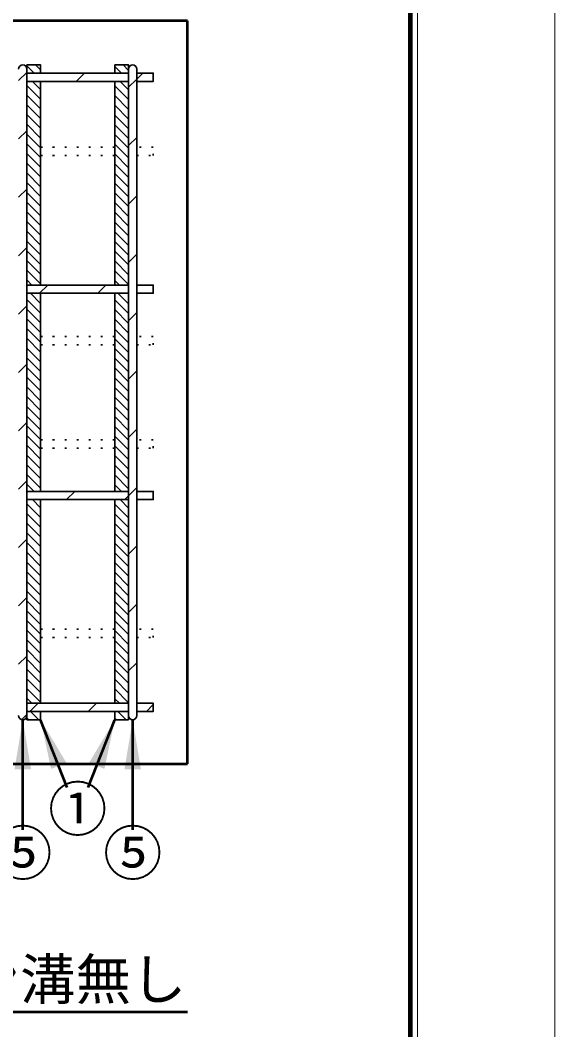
# Model space of a CAD drawing. Units: millimetres, scale not verified. Extents: x -2102 to 2102, y -1485 to 1485.
# Drawn here: x 1713 to 2102, y 383 to 1117 of the extents above; entities that cross this region are included whole.
import ezdxf
from ezdxf.enums import TextEntityAlignment as Align

# ---------------------------------------------------------------- set-up
doc = ezdxf.new("R2010")
doc.units = ezdxf.units.MM
doc.header["$LTSCALE"] = 5
doc.linetypes.add('DOTTED', pattern=[1.75, 0.25, -1.5])
doc.layers.add('0-0_V-nasSTD', color=7, linetype='Continuous', lineweight=35)
doc.layers.add('0-1_0', color=7, linetype='Continuous', lineweight=50)
doc.styles.add('ＭＳ ゴシック', font='')
doc.styles.get('ＭＳ ゴシック').set_extended_font_data('MS Gothic')

msp = doc.modelspace()

# ---------------------------------------------------------------- linework, layer by layer
at = {"layer": '0-0_V-nasSTD'}
for p, q in [((1718.276, 1084.848), (1718.276, 1081.848)), ((1718.276, 1084.114), (1723.533, 1078.857)), ((1724.613, 1084.848), (1728.276, 1081.185)), ((1782.276, 1083.754), (1787.173, 1078.857)), ((1788.244, 1084.857), (1792.276, 1080.825)), ((1722.462, 1072.857), (1728.276, 1067.043)), ((1786.102, 1072.857), (1792.276, 1066.683)), ((1718.276, 1069.972), (1728.276, 1059.972)), ((1782.276, 1069.611), (1792.276, 1059.611)), ((1718.276, 1062.901), (1728.276, 1052.901)), ((1782.276, 1062.54), (1792.276, 1052.54)), ((1718.276, 1055.83), (1728.276, 1045.83)), ((1782.276, 1055.469), (1792.276, 1045.469)), ((1718.276, 1048.759), (1728.276, 1038.759)), ((1782.276, 1048.398), (1792.276, 1038.398)), ((1718.276, 1041.688), (1728.276, 1031.688)), ((1782.276, 1041.327), (1792.276, 1031.327)), ((1718.276, 1034.617), (1728.276, 1024.617)), ((1718.276, 1027.545), (1728.276, 1017.545)), ((1782.276, 1034.256), (1792.276, 1024.256)), ((1718.276, 1020.474), (1728.276, 1010.474)), ((1782.276, 1027.185), (1792.276, 1017.185)), ((1782.276, 1020.114), (1792.276, 1010.114)), ((1718.276, 1013.403), (1728.276, 1003.403)), ((1782.276, 1013.043), (1792.276, 1003.043)), ((1718.276, 1006.332), (1728.276, 996.332)), ((1782.276, 1005.972), (1792.276, 995.972)), ((1718.276, 999.261), (1728.276, 989.261)), ((1782.276, 998.901), (1792.276, 988.901)), ((1718.276, 992.19), (1728.276, 982.19)), ((1782.276, 991.83), (1792.276, 981.83)), ((1718.276, 985.119), (1728.276, 975.119)), ((1782.276, 984.759), (1792.276, 974.759)), ((1718.276, 978.048), (1728.276, 968.048)), ((1782.276, 977.688), (1792.276, 967.688)), ((1718.276, 970.977), (1728.276, 960.977)), ((1782.276, 970.617), (1792.276, 960.617)), ((1718.276, 963.906), (1728.276, 953.906)), ((1782.276, 963.545), (1792.276, 953.545)), ((1718.276, 956.835), (1728.276, 946.835)), ((1782.276, 956.474), (1792.276, 946.474)), ((1718.276, 949.764), (1728.276, 939.764)), ((1782.276, 949.403), (1792.276, 939.403)), ((1718.276, 942.693), (1728.276, 932.693)), ((1782.276, 942.332), (1792.276, 932.332)), ((1718.276, 935.622), (1728.276, 925.622)), ((1782.276, 935.261), (1792.276, 925.261)), ((1718.276, 928.551), (1721.97, 924.857)), ((1782.276, 928.19), (1785.609, 924.857)), ((1720.899, 918.857), (1728.276, 911.479)), ((1727.976, 918.851), (1728.276, 918.551)), ((1784.538, 918.857), (1792.276, 911.119)), ((1718.276, 914.408), (1728.276, 904.408)), ((1782.276, 914.048), (1792.276, 904.048)), ((1718.276, 907.337), (1728.276, 897.337)), ((1782.276, 906.977), (1792.276, 896.977)), ((1718.276, 900.266), (1728.276, 890.266)), ((1782.276, 899.906), (1792.276, 889.906)), ((1718.276, 893.195), (1728.276, 883.195)), ((1782.276, 892.835), (1792.276, 882.835)), ((1718.276, 886.124), (1728.276, 876.124)), ((1782.276, 885.764), (1792.276, 875.764)), ((1718.276, 879.053), (1728.276, 869.053)), ((1782.276, 878.693), (1792.276, 868.693)), ((1718.276, 871.982), (1728.276, 861.982)), ((1782.276, 871.622), (1792.276, 861.622)), ((1718.276, 864.911), (1728.276, 854.911)), ((1782.276, 864.551), (1792.276, 854.551)), ((1718.276, 857.84), (1728.276, 847.84)), ((1782.276, 857.479), (1792.276, 847.479)), ((1718.276, 850.769), (1728.276, 840.769)), ((1782.276, 850.408), (1792.276, 840.408)), ((1718.276, 843.698), (1728.276, 833.698)), ((1718.276, 836.627), (1728.276, 826.627)), ((1782.276, 843.337), (1792.276, 833.337)), ((1718.276, 829.556), (1728.276, 819.556)), ((1782.276, 836.266), (1792.276, 826.266)), ((1718.276, 822.484), (1728.276, 812.484)), ((1782.276, 829.195), (1792.276, 819.195)), ((1782.276, 822.124), (1792.276, 812.124)), ((1718.276, 815.413), (1728.276, 805.413)), ((1782.276, 815.053), (1792.276, 805.053)), ((1718.276, 808.342), (1728.276, 798.342)), ((1782.276, 807.982), (1792.276, 797.982)), ((1718.276, 801.271), (1728.276, 791.271)), ((1782.276, 800.911), (1792.276, 790.911)), ((1718.276, 794.2), (1728.276, 784.2)), ((1782.276, 793.84), (1792.276, 783.84)), ((1718.276, 787.129), (1728.276, 777.129)), ((1782.276, 786.769), (1792.276, 776.769)), ((1718.276, 780.058), (1723.477, 774.857)), ((1782.276, 779.698), (1787.117, 774.857)), ((1718.276, 765.916), (1728.276, 755.916)), ((1722.406, 768.857), (1728.276, 762.987)), ((1782.276, 768.857), (1782.276, 673.977)), ((1782.276, 765.556), (1792.276, 755.556)), ((1786.046, 768.857), (1792.276, 762.627)), ((1718.276, 758.845), (1728.276, 748.845)), ((1782.276, 758.484), (1792.276, 748.484)), ((1718.276, 751.774), (1728.276, 741.774)), ((1782.276, 751.413), (1792.276, 741.413)), ((1718.276, 744.703), (1728.276, 734.703)), ((1782.276, 744.342), (1792.276, 734.342)), ((1718.276, 737.632), (1728.276, 727.632)), ((1782.276, 737.271), (1792.276, 727.271)), ((1718.276, 730.561), (1728.276, 720.561)), ((1782.276, 730.2), (1792.276, 720.2)), ((1718.276, 723.49), (1728.276, 713.49)), ((1782.276, 723.129), (1792.276, 713.129)), ((1718.276, 716.418), (1728.276, 706.418)), ((1782.276, 716.058), (1792.276, 706.058)), ((1718.276, 709.347), (1728.276, 699.347)), ((1782.276, 708.987), (1792.276, 698.987)), ((1718.276, 702.276), (1728.276, 692.276)), ((1782.276, 701.916), (1792.276, 691.916)), ((1718.276, 695.205), (1728.276, 685.205)), ((1782.276, 694.845), (1792.276, 684.845)), ((1718.276, 688.134), (1728.276, 678.134)), ((1782.276, 687.774), (1792.276, 677.774)), ((1718.276, 681.063), (1728.276, 671.063)), ((1782.276, 680.703), (1792.276, 670.703)), ((1718.276, 673.992), (1728.276, 663.992)), ((1782.276, 673.632), (1792.276, 663.632)), ((1718.276, 666.921), (1728.276, 656.921)), ((1782.276, 666.561), (1792.276, 656.561)), ((1718.276, 659.85), (1728.276, 649.85)), ((1782.276, 659.49), (1792.276, 649.49)), ((1718.276, 652.779), (1728.276, 642.779)), ((1782.276, 652.418), (1792.276, 642.418)), ((1718.276, 645.708), (1728.276, 635.708)), ((1718.276, 638.637), (1728.276, 628.637)), ((1782.276, 645.347), (1792.276, 635.347)), ((1718.276, 631.566), (1728.276, 621.566)), ((1782.276, 638.276), (1792.276, 628.276)), ((1782.276, 631.205), (1792.276, 621.205)), ((1718.276, 624.495), (1721.914, 620.857)), ((1782.276, 624.134), (1785.553, 620.857)), ((1718.276, 610.352), (1719.781, 608.848)), ((1720.843, 614.857), (1726.852, 608.848)), ((1727.914, 614.857), (1728.276, 614.495)), ((1782.276, 614.857), (1782.276, 608.857)), ((1782.276, 609.992), (1783.411, 608.857)), ((1784.482, 614.857), (1790.482, 608.857)), ((1791.553, 614.857), (1792.276, 614.134)), ((1782.276, 608.857), (1792.276, 608.857))]:
    msp.add_line(p, q, dxfattribs=at)
at = {"layer": '0-0_V-nasSTD', "lineweight": 50}
for p, q in [((1715.276, 528.848), (1715.276, 608.848)), ((1747.682, 559.485), (1728.276, 608.848)), ((1762.916, 559.602), (1782.276, 608.848)), ((1795.276, 528.848), (1795.276, 608.848))]:
    msp.add_line(p, q, dxfattribs=at)
at = {"layer": '0-0_V-nasSTD', "lineweight": 18}
for points in [[(-2102.5, -1485), (-2102.5, 1485), (2102.5, 1485), (2102.5, -1485)], [(-2002.5, -1385), (-2002.5, 1385), (2002.5, 1385), (2002.5, -1385)]]:
    msp.add_lwpolyline(points, close=True, dxfattribs=at)
at = {"layer": '0-0_V-nasSTD', "lineweight": 100}
msp.add_lwpolyline([(1997.5, -1380), (1997.5, 1380), (-1997.5, 1380)], dxfattribs=at)
at = {"layer": '0-0_V-nasSTD'}
for points in [[(1728.276, 1078.857), (1728.276, 1078.848), (1728.276, 1084.848), (1718.276, 1084.848)], [(1792.276, 1084.857), (1782.276, 1084.857), (1782.276, 1078.857)], [(1728.276, 1072.848), (1728.276, 1068.225), (1728.276, 1025.736), (1728.276, 1019.736), (1728.276, 924.848)], [(1782.276, 1072.857), (1782.276, 1025.736), (1782.276, 1019.736), (1782.276, 924.857)], [(1728.276, 774.848), (1728.276, 811.357), (1728.276, 817.357), (1728.276, 881.357), (1728.276, 887.357), (1728.276, 918.848)], [(1782.276, 918.857), (1782.276, 887.357), (1782.276, 881.357), (1782.276, 817.357)], [(1782.276, 817.357), (1782.276, 811.357), (1782.276, 774.857)], [(1728.276, 620.848), (1728.276, 667.977), (1728.276, 673.977), (1728.276, 768.848)], [(1782.276, 673.977), (1782.276, 667.977), (1782.276, 620.857)], [(1718.276, 611.848), (1718.276, 608.848), (1728.276, 608.848), (1728.276, 614.848)]]:
    msp.add_lwpolyline(points, dxfattribs=at)
for points in [[(1709.276, 572.848), (1715.276, 608.848), (1721.276, 572.848)], [(1728.276, 608.848), (1735.863, 573.149), (1741.447, 575.344)], [(1728.276, 608.848), (1741.447, 575.344), (1747.031, 577.539)], [(1763.521, 577.539), (1769.105, 575.344), (1782.276, 608.848)], [(1769.105, 575.344), (1774.689, 573.149), (1782.276, 608.848)], [(1789.276, 572.848), (1795.276, 608.848), (1801.276, 572.848)]]:
    msp.add_solid(points, dxfattribs=at)
at = {"layer": '0-1_0'}
for p, q in [((1835.276, 1116.857), (1096.776, 1116.857)), ((1835.276, 576.857), (1835.276, 1116.857)), ((1835.276, 1023.857), (1835.276, 1091.79)), ((1096.776, 576.857), (1835.276, 576.857)), ((1552.068, 396.547), (1835.276, 396.547))]:
    msp.add_line(p, q, dxfattribs=at)
at = {"layer": '0-1_0', "lineweight": 35}
for p, q in [((1718.276, 1079.438), (1712.276, 1073.438)), ((1728.276, 1084.848), (1718.276, 1084.848)), ((1718.276, 1081.848), (1718.276, 611.848)), ((1718.276, 1078.857), (1792.276, 1078.857)), ((1728.276, 1084.848), (1728.276, 1078.848)), ((1731.829, 1078.848), (1731.837, 1078.857)), ((1738.901, 1078.849), (1738.908, 1078.857)), ((1745.973, 1078.85), (1745.979, 1078.857)), ((1753.045, 1078.851), (1753.05, 1078.857)), ((1754.121, 1072.857), (1760.121, 1078.857)), ((1760.117, 1078.852), (1760.121, 1078.857)), ((1767.189, 1078.853), (1767.192, 1078.857)), ((1774.261, 1078.854), (1774.263, 1078.857)), ((1781.333, 1078.855), (1781.334, 1078.857)), ((1792.276, 1084.857), (1782.276, 1084.857)), ((1782.276, 1084.857), (1782.276, 1078.857)), ((1782.276, 1078.857), (1782.276, 1084.857)), ((1792.276, 1081.848), (1792.276, 611.848)), ((1798.276, 1081.848), (1798.276, 611.848)), ((1802.548, 1078.857), (1798.276, 1074.585)), ((1718.276, 1072.857), (1792.276, 1072.857)), ((1728.276, 1072.848), (1728.276, 924.848)), ((1782.276, 924.857), (1782.276, 1072.857)), ((1798.276, 1074.585), (1792.276, 1068.585)), ((1718.276, 1037.012), (1712.276, 1031.012)), ((1798.276, 1032.159), (1792.276, 1026.159)), ((1718.276, 994.585), (1712.276, 988.585)), ((1798.276, 989.732), (1792.276, 983.732)), ((1718.276, 952.159), (1712.276, 946.159)), ((1798.276, 947.306), (1792.276, 941.306)), ((1718.276, 924.857), (1792.276, 924.857)), ((1733.401, 924.857), (1727.401, 918.857)), ((1769.827, 918.857), (1775.827, 924.857)), ((1718.276, 918.857), (1792.276, 918.857)), ((1728.276, 918.848), (1728.276, 774.848)), ((1782.276, 774.857), (1782.276, 918.857)), ((1718.276, 909.732), (1712.276, 903.732)), ((1798.276, 904.88), (1792.276, 898.88)), ((1718.276, 867.306), (1712.276, 861.306)), ((1798.276, 862.453), (1792.276, 856.453)), ((1718.276, 824.88), (1712.276, 818.88)), ((1798.276, 820.027), (1792.276, 814.027)), ((1718.276, 782.453), (1712.276, 776.453)), ((1718.276, 774.857), (1792.276, 774.857)), ((1747.106, 768.857), (1753.106, 774.857)), ((1789.533, 768.857), (1792.276, 771.6)), ((1798.276, 777.6), (1792.276, 771.6)), ((1718.276, 768.857), (1792.276, 768.857)), ((1728.276, 768.848), (1728.276, 620.848)), ((1782.276, 620.857), (1782.276, 768.857)), ((1718.276, 740.027), (1712.276, 734.027)), ((1798.276, 735.174), (1792.276, 729.174)), ((1718.276, 697.6), (1712.276, 691.6)), ((1798.276, 692.748), (1792.276, 686.748)), ((1718.276, 655.174), (1712.276, 649.174)), ((1798.276, 650.321), (1792.276, 644.321)), ((1718.276, 620.857), (1792.276, 620.857)), ((1726.385, 620.857), (1720.385, 614.857)), ((1762.812, 614.857), (1768.812, 620.857)), ((1810.276, 619.895), (1805.238, 614.857)), ((1718.276, 612.748), (1714.483, 608.955)), ((1718.276, 614.857), (1792.276, 614.857)), ((1728.276, 614.848), (1728.276, 608.848)), ((1782.276, 614.857), (1782.276, 608.857)), ((1792.276, 611.848), (1792.276, 608.857)), ((1718.276, 608.848), (1728.276, 608.848)), ((1718.276, 608.848), (1728.276, 608.848)), ((1782.276, 608.857), (1792.276, 608.857)), ((1782.276, 608.857), (1792.276, 608.857)), ((1792.167, 608.857), (1792.276, 608.966))]:
    msp.add_line(p, q, dxfattribs=at)
at = {"layer": '0-1_0', "linetype": 'DOTTED', "lineweight": 35}
for p, q in [((1728.276, 1025.033), (1782.276, 1025.033)), ((1728.276, 1019.033), (1782.276, 1019.033)), ((1728.276, 887.357), (1782.276, 887.357)), ((1728.276, 881.357), (1782.276, 881.357)), ((1728.276, 812.357), (1782.276, 812.357)), ((1728.276, 806.357), (1782.276, 806.357)), ((1728.276, 674.68), (1782.276, 674.68)), ((1728.276, 668.68), (1782.276, 668.68))]:
    msp.add_line(p, q, dxfattribs=at)
at = {"layer": '0-1_0', "lineweight": 35}
for points in [[(1782.276, 1084.857), (1792.276, 1084.857), (1792.276, 1081.848)], [(1798.276, 1072.857), (1810.276, 1072.857), (1810.276, 1078.857), (1798.276, 1078.857)], [(1798.276, 918.857), (1810.276, 918.857), (1810.276, 924.857), (1798.276, 924.857)], [(1798.276, 768.857), (1810.276, 768.857), (1810.276, 774.857), (1798.276, 774.857)], [(1798.276, 614.857), (1810.276, 614.857), (1810.276, 620.857), (1798.276, 620.857)]]:
    msp.add_lwpolyline(points, dxfattribs=at)
at = {"layer": '0-1_0', "linetype": 'DOTTED', "lineweight": 35}
for points in [[(1798.276, 1019.033), (1810.276, 1019.033), (1810.276, 1025.033), (1798.276, 1025.033)], [(1798.276, 881.357), (1810.276, 881.357), (1810.276, 887.357), (1798.276, 887.357)], [(1798.276, 806.357), (1810.276, 806.357), (1810.276, 812.357), (1798.276, 812.357)], [(1798.276, 668.68), (1810.276, 668.68), (1810.276, 674.68), (1798.276, 674.68)]]:
    msp.add_lwpolyline(points, dxfattribs=at)
at = {"layer": '0-1_0', "lineweight": 35}
for centre, start, end in [((1715.276, 1081.848), 0, 180), ((1795.276, 1081.848), 0, 180), ((1715.276, 611.848), 180, 0), ((1795.276, 611.848), 180, 0)]:
    msp.add_arc(centre, 3, start, end, dxfattribs=at)

# ---------------------------------------------------------------- texts
at = {"layer": '0-0_V-nasSTD', "style": 'ＭＳ ゴシック'}
for s, height, p in [('①', 31.67, (1733.676, 518.567)), ('⑤', 31.67, (1693.712, 486.548)), ('⑤', 31.67, (1773.712, 486.548)), ('パッキン溝無し', 29.56, (1552.068, 396.547))]:
    msp.add_text(s, height=height, dxfattribs=at).set_placement(p, align=Align.BOTTOM_LEFT)

doc.saveas('drawing.dxf')
